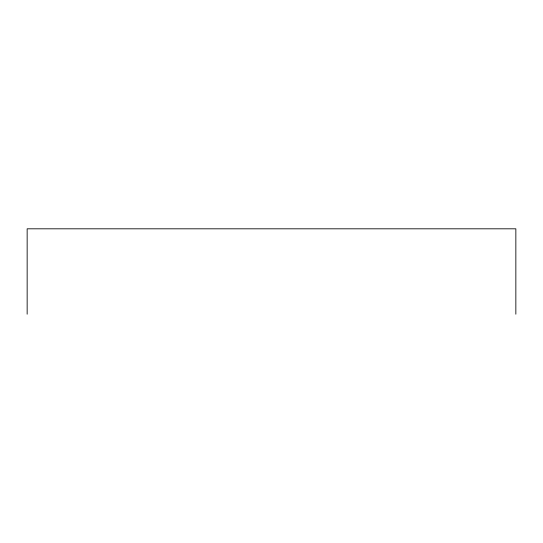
<?xml version="1.0" encoding="UTF-8"?>
<svg xmlns="http://www.w3.org/2000/svg" width="543" height="543" viewBox="0 0 543 543"><rect width="100%" height="100%" fill="white"/><g stroke="black" fill="none" stroke-linecap="round" stroke-linejoin="round"><path stroke-width="0.81" d="M515.85 314.187L515.85 228.813L27.15 228.813L27.15 314.187"/></g></svg>
